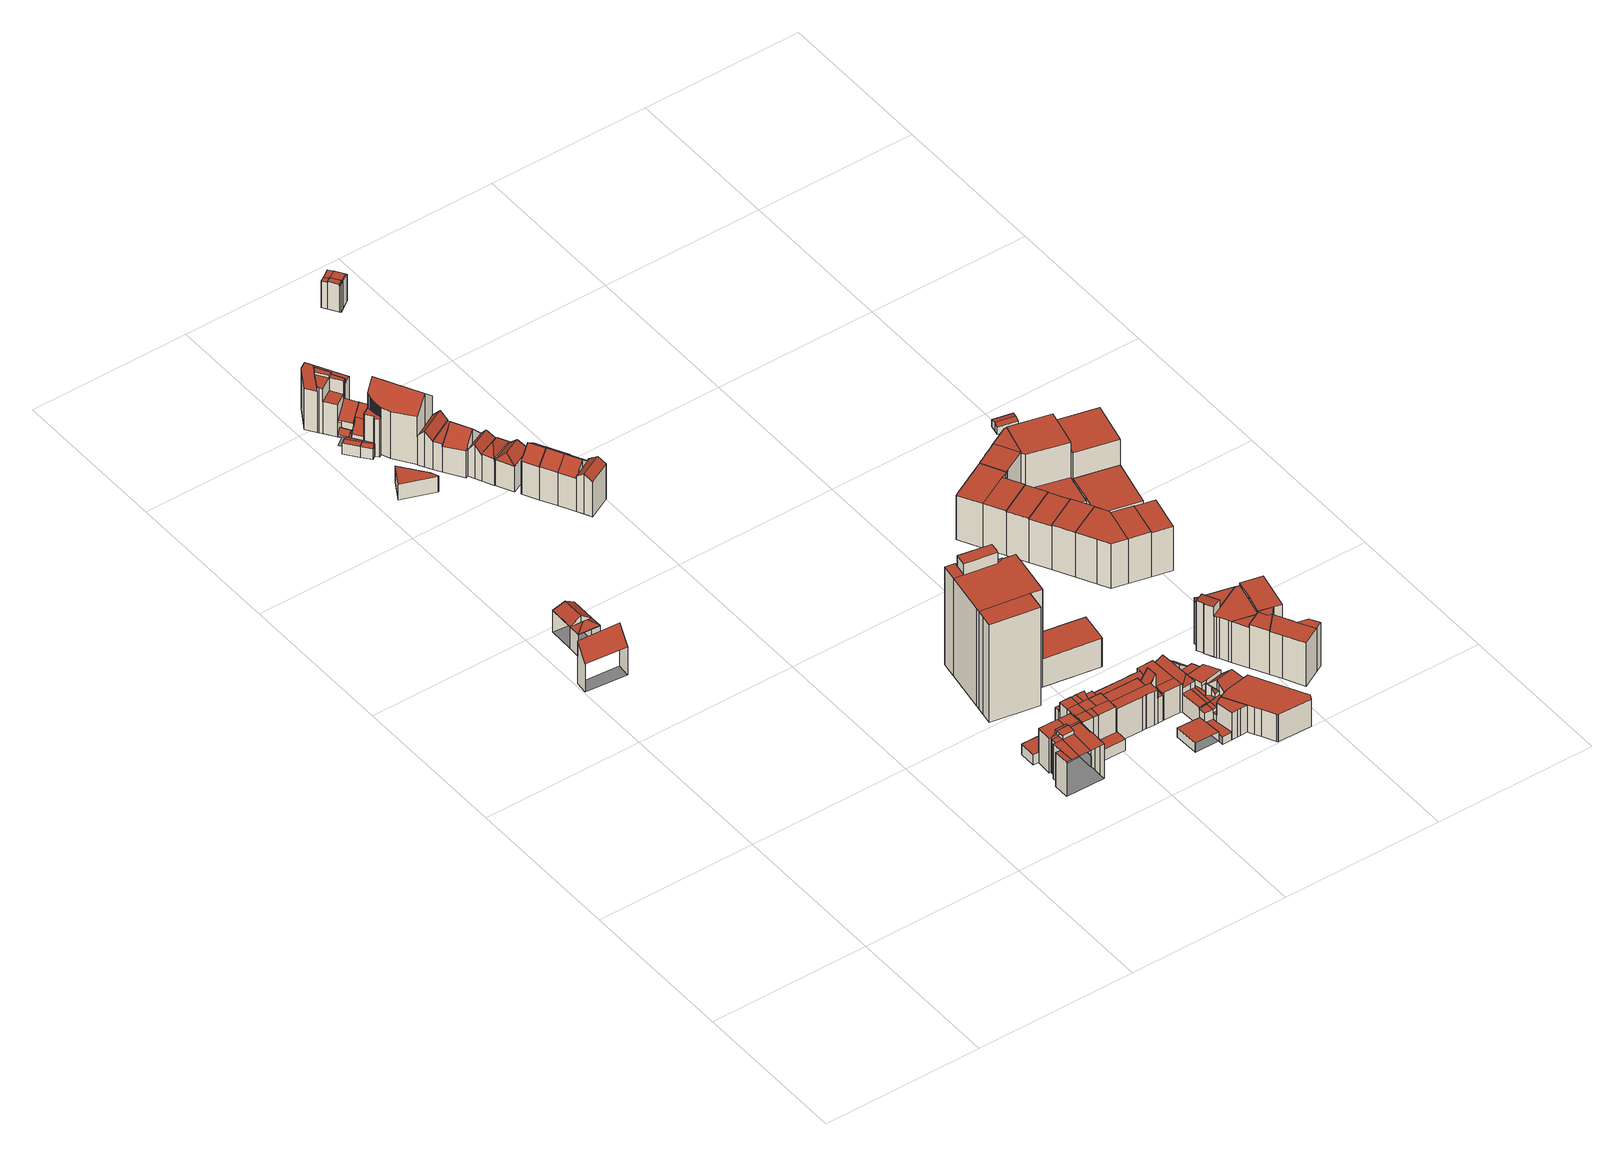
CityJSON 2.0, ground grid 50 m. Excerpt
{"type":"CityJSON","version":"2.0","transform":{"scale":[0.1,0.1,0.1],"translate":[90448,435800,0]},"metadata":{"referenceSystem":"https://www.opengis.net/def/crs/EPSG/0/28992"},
"CityObjects":{
"building1":{"type":"Building","attributes":{"TerrainHeight":1.39,"bron_tex":"UltraCAM-X 10cm juni 2008","voll_tex":"complete","bron_geo":"Lidar 15-30 punten - nov. 2008","status":"1","isWatertight":"0"},"geometry":[{"type":"MultiSurface","lod":"2","boundaries":[[[0,1,2,3]],[[4,5,6,7]],[[0,3,7,6]],[[3,2,8,9]],[[2,1,5,4]]],"semantics":{"surfaces":[{"type":"RoofSurface"},{"type":"GroundSurface"},{"type":"WallSurface"}],"values":[0,1,2,2,2]}}]},
"building2":{"type":"Building","attributes":{"TerrainHeight":1.4,"bron_tex":"UltraCAM-X 10cm juni 2008","voll_tex":"complete","bron_geo":"Lidar 15-30 punten - nov. 2008","status":"1","isWatertight":"0"},"geometry":[{"type":"MultiSurface","lod":"2","boundaries":[[[10,11,12]],[[13,14,15,16]],[[17,18,10,12]],[[19,18,17]],[[19,11,10,18]],[[20,16,15]],[[20,17,13,16]],[[21,22,23,24,25]],[[12,11,23,26]],[[15,14,26,22]],[[27,13,28]],[[27,12,14]],[[19,17,25,24]],[[11,19,29,30]],[[20,15,22,21]],[[17,20,31,32]],[[13,17,28]]],"semantics":{"surfaces":[{"type":"RoofSurface"},{"type":"GroundSurface"},{"type":"WallSurface"}],"values":[0,0,0,0,0,0,0,1,2,2,2,2,2,2,2,2,2]}}]},
"building3":{"type":"Building","attributes":{"TerrainHeight":1.62,"bron_tex":"UltraCAM-X 10cm juni 2008","voll_tex":"complete","bron_geo":"Lidar 15-30 punten - nov. 2008","status":"1","isWatertight":"1"},"geometry":[{"type":"MultiSurface","lod":"2","boundaries":[[[33,34,35,36,37]],[[38,39,40,41,42]],[[33,37,38,42]],[[37,36,39,38]],[[36,35,40,39]],[[35,34,41,40]],[[34,33,42,41]]],"semantics":{"surfaces":[{"type":"RoofSurface"},{"type":"GroundSurface"},{"type":"WallSurface"}],"values":[0,1,2,2,2,2,2]}}]},
"building4":{"type":"Building","attributes":{"TerrainHeight":2.07,"bron_tex":"UltraCAM-X 10cm juni 2008","voll_tex":"complete","bron_geo":"Lidar 15-30 punten - nov. 2008","status":"1","isWatertight":"0"},"geometry":[{"type":"MultiSurface","lod":"2","boundaries":[[[43,44,45,46,47,48]],[[44,49,50,45]],[[51,52,53,54,55]],[[44,43,56,57]],[[48,47,58,52]],[[47,46,53,58]],[[49,44,57,59]],[[50,49,55,54]]],"semantics":{"surfaces":[{"type":"RoofSurface"},{"type":"GroundSurface"},{"type":"WallSurface"}],"values":[0,0,1,2,2,2,2,2]}}]},
"building5":{"type":"Building","attributes":{"TerrainHeight":2.02,"bron_tex":"UltraCAM-X 10cm juni 2008","voll_tex":"complete","bron_geo":"Lidar 15-30 punten - nov. 2008","status":"1","isWatertight":"0"},"geometry":[{"type":"MultiSurface","lod":"2","boundaries":[[[60,61,62,63,64,65]],[[61,50,66,62]],[[54,53,67,68,69,70]],[[61,60,46,45]],[[63,62,71,69]],[[61,45,50]],[[62,66,70,71]],[[66,50,54,70]]],"semantics":{"surfaces":[{"type":"RoofSurface"},{"type":"GroundSurface"},{"type":"WallSurface"}],"values":[0,0,1,2,2,2,2,2]}}]},
"building6":{"type":"Building","attributes":{"TerrainHeight":2.91,"bron_tex":"UltraCAM-X 10cm juni 2008","voll_tex":"complete","bron_geo":"Lidar 15-30 punten - nov. 2008","status":"1","isWatertight":"0"},"geometry":[{"type":"MultiSurface","lod":"2","boundaries":[[[72,73,74,75,76]],[[77,78,79,80]],[[81,82,83,84,85]],[[86,87,88,89,90,91,92]],[[88,93,94,89]],[[95,96,97,98]],[[99,100,101,102,103,104]],[[86,92,103,102]],[[92,91,104,103]],[[91,90,99,104]],[[90,89,105,99]],[[87,86,102,106]],[[89,94,100,105]],[[94,93,107,100]],[[76,75,93,108]],[[75,74,109,107]],[[74,73,110,109]],[[73,72,98,97]],[[77,80,88,111]],[[80,79,108,88]],[[79,78,72,76]],[[78,77,85,84]],[[81,85,111,87]],[[84,83,95,98]],[[83,82,112,113]],[[82,81,106,112]],[[97,96,101,110]],[[96,95,113,101]]],"semantics":{"surfaces":[{"type":"RoofSurface"},{"type":"GroundSurface"},{"type":"WallSurface"}],"values":[0,0,0,0,0,0,1,2,2,2,2,2,2,2,2,2,2,2,2,2,2,2,2,2,2,2,2,2]}}]},
"building7":{"type":"Building","attributes":{"TerrainHeight":2.51,"bron_tex":"UltraCAM-X 10cm juni 2008","voll_tex":"complete","bron_geo":"Lidar 15-30 punten - nov. 2008","status":"1","isWatertight":"0"},"geometry":[{"type":"MultiSurface","lod":"2","boundaries":[[[114,115,116,117,118]],[[118,117,119,120]],[[121,122,123,124,125,126]],[[122,127,128,129,123]],[[101,100,130,52,51,131,132]],[[116,115,43,48]],[[115,114,133,56]],[[122,121,109,134]],[[121,126,107,109]],[[126,125,100,107]],[[125,124,130,100]],[[127,122,134,101]],[[129,128,120,119]],[[128,127,135,136]]],"semantics":{"surfaces":[{"type":"RoofSurface"},{"type":"GroundSurface"},{"type":"WallSurface"}],"values":[0,0,0,0,1,2,2,2,2,2,2,2,2,2]}}]},
"building8":{"type":"Building","attributes":{"TerrainHeight":2.32,"bron_tex":"UltraCAM-X 10cm juni 2008","voll_tex":"complete","bron_geo":"Lidar 15-30 punten - nov. 2008","status":"1","isWatertight":"0"},"geometry":[{"type":"MultiSurface","lod":"2","boundaries":[[[137,138,139,140]],[[141,137,140,142]],[[143,144,145,146,147]],[[148,143,147,149]],[[150,151,152,153]],[[130,154,53,52]],[[155,153,142,140]],[[150,155,140,139]],[[153,152,146,145]],[[152,151,53,156]],[[151,150,58,53]],[[138,137,117,116]],[[139,138,52,58]],[[137,141,119,117]],[[144,143,123,129]],[[147,146,156,157]],[[145,144,141,142]],[[143,148,124,123]],[[148,149,154,130]],[[149,147,157,154]]],"semantics":{"surfaces":[{"type":"RoofSurface"},{"type":"GroundSurface"},{"type":"WallSurface"}],"values":[0,0,0,0,0,1,2,2,2,2,2,2,2,2,2,2,2,2,2,2]}}]},
"building9":{"type":"Building","attributes":{"TerrainHeight":1.61,"bron_tex":"UltraCAM-X 10cm juni 2008","voll_tex":"complete","bron_geo":"Lidar 15-30 punten - nov. 2008","status":"1","isWatertight":"0"},"geometry":[{"type":"MultiSurface","lod":"2","boundaries":[[[158,159,160,161,162,163,164,165,166,167,168,169,170,171,172,173,174,175,176,177,178,179,180,181]],[[182,178,177,183]],[[184,185,186,187,188,189,190,191,192,193,194,195,196,197,198,199,200,201,202,203,204,205,206,207,208]],[[53,154,209,210,211,212,213,69,68,67]],[[158,181,207,206]],[[181,180,208,207]],[[180,179,184,208]],[[179,178,214,156]],[[177,176,215,216]],[[176,175,211,210]],[[175,174,212,211]],[[174,173,191,190]],[[173,172,192,191]],[[172,171,193,192]],[[171,170,194,193]],[[170,169,195,194]],[[169,168,196,195]],[[168,167,197,196]],[[167,166,198,197]],[[166,165,199,198]],[[165,164,200,199]],[[164,163,201,200]],[[163,162,202,201]],[[162,161,203,202]],[[161,160,204,203]],[[160,159,205,204]],[[159,158,206,205]],[[178,182,154,214]],[[182,183,209,154]],[[183,177,216,217]],[[185,184,156,53]],[[190,189,213,212]],[[189,188,69,213]],[[188,187,64,63]],[[187,186,65,64]],[[186,185,60,65]]],"semantics":{"surfaces":[{"type":"RoofSurface"},{"type":"GroundSurface"},{"type":"WallSurface"}],"values":[0,0,0,1,2,2,2,2,2,2,2,2,2,2,2,2,2,2,2,2,2,2,2,2,2,2,2,2,2,2,2,2,2,2,2,2]}}]},
"building10":{"type":"Building","attributes":{"TerrainHeight":1.84,"bron_tex":"UltraCAM-X 10cm juni 2008","voll_tex":"complete","bron_geo":"Lidar 15-30 punten - nov. 2008","status":"1","isWatertight":"0"},"geometry":[{"type":"MultiSurface","lod":"2","boundaries":[[[218,219,220,221]],[[222,221,223,224]],[[225,226,218,221,222,227]],[[228,226,229,230]],[[224,223,231,232]],[[233,234,235,236,237,238,239,240,241]],[[242,243,244,245]],[[246,247,248,249,250,251,252,253,254,255,256,257]],[[222,224,258,254]],[[225,227,253,252]],[[227,222,254,253]],[[225,229,226]],[[228,230,251,250]],[[230,229,252,251]],[[224,232,255,258]],[[233,241,220,219]],[[240,239,259,260]],[[239,238,261,259]],[[238,237,262,261]],[[237,236,247,246]],[[236,235,248,247]],[[235,234,249,248]],[[263,245,231,223]],[[242,263,223,221]],[[245,244,264,265]],[[244,243,241,240]],[[243,242,221,220]]],"semantics":{"surfaces":[{"type":"RoofSurface"},{"type":"GroundSurface"},{"type":"WallSurface"}],"values":[0,0,0,0,0,0,0,1,2,2,2,2,2,2,2,2,2,2,2,2,2,2,2,2,2,2,2]}}]},
"building11":{"type":"Building","attributes":{"TerrainHeight":1.5,"bron_tex":"UltraCAM-X 10cm juni 2008","voll_tex":"complete","bron_geo":"Lidar 15-30 punten - nov. 2008","status":"1","isWatertight":"0"},"geometry":[{"type":"MultiSurface","lod":"2","boundaries":[[[266,267,268,269]],[[215,270,266,269,217]],[[210,209,271,272,273]],[[269,268,271,274]],[[268,267,275,276]],[[267,266,277,272]],[[217,269,274,209]],[[266,270,273,277]],[[270,215,210,273]]],"semantics":{"surfaces":[{"type":"RoofSurface"},{"type":"GroundSurface"},{"type":"WallSurface"}],"values":[0,0,1,2,2,2,2,2,2]}}]},
"building12":{"type":"Building","attributes":{"TerrainHeight":1.46,"bron_tex":"UltraCAM-X 10cm juni 2008","voll_tex":"complete","bron_geo":"Lidar 15-30 punten - nov. 2008","status":"1","isWatertight":"0"},"geometry":[{"type":"MultiSurface","lod":"2","boundaries":[[[275,278,279,276]],[[272,271,280,281]],[[276,279,280,271]],[[279,282,283]],[[284,278,285]],[[278,275,272,281]]],"semantics":{"surfaces":[{"type":"RoofSurface"},{"type":"GroundSurface"},{"type":"WallSurface"}],"values":[0,1,2,2,2,2]}}]},
"building13":{"type":"Building","attributes":{"TerrainHeight":1.43,"bron_tex":"UltraCAM-X 10cm juni 2008","voll_tex":"complete","bron_geo":"Lidar 15-30 punten - nov. 2008","status":"1","isWatertight":"0"},"geometry":[{"type":"MultiSurface","lod":"2","boundaries":[[[286,287,288,283]],[[285,289,290,287,286]],[[281,280,291,292,293]],[[286,282,294]],[[283,288,291,280]],[[288,287,295,296]],[[284,286,294]],[[287,290,297,295]],[[290,289,293,292]],[[289,285,281,293]]],"semantics":{"surfaces":[{"type":"RoofSurface"},{"type":"GroundSurface"},{"type":"WallSurface"}],"values":[0,0,1,2,2,2,2,2,2,2]}}]},
"building14":{"type":"Building","attributes":{"TerrainHeight":1.45,"bron_tex":"UltraCAM-X 10cm juni 2008","voll_tex":"complete","bron_geo":"Lidar 15-30 punten - nov. 2008","status":"1","isWatertight":"0"},"geometry":[{"type":"MultiSurface","lod":"2","boundaries":[[[296,298,299]],[[297,300,298,296]],[[300,301,299,298]],[[292,291,302,303]],[[296,299,302,291]],[[300,297,292,304]],[[301,300,304,303]]],"semantics":{"surfaces":[{"type":"RoofSurface"},{"type":"GroundSurface"},{"type":"WallSurface"}],"values":[0,0,0,1,2,2,2]}}]},
"building15":{"type":"Building","attributes":{"TerrainHeight":1.38,"bron_tex":"UltraCAM-X 10cm juni 2008","voll_tex":"complete","bron_geo":"Lidar 15-30 punten - nov. 2008","status":"1","isWatertight":"0"},"geometry":[{"type":"MultiSurface","lod":"2","boundaries":[[[305,306,307,299]],[[308,309,307,306]],[[307,309,299]],[[305,308,306]],[[303,302,310,311]],[[305,299,301]],[[309,308,312,313]],[[299,309,310,302]],[[308,305,303,311]]],"semantics":{"surfaces":[{"type":"RoofSurface"},{"type":"GroundSurface"},{"type":"WallSurface"}],"values":[0,0,0,0,1,2,2,2,2]}}]},
"building16":{"type":"Building","attributes":{"TerrainHeight":1.34,"bron_tex":"UltraCAM-X 10cm juni 2008","voll_tex":"complete","bron_geo":"Lidar 15-30 punten - nov. 2008","status":"1","isWatertight":"0"},"geometry":[{"type":"MultiSurface","lod":"2","boundaries":[[[313,314,315]],[[312,316,317,314,313]],[[317,318,319,315,314]],[[316,318,317]],[[311,310,320,321,322,323]],[[313,315,320,310]],[[316,312,311,323]],[[315,319,321,320]],[[319,318,322,321]],[[318,316,323,322]]],"semantics":{"surfaces":[{"type":"RoofSurface"},{"type":"GroundSurface"},{"type":"WallSurface"}],"values":[0,0,0,0,1,2,2,2,2,2]}}]},
"building17":{"type":"Building","attributes":{"TerrainHeight":1.31,"bron_tex":"UltraCAM-X 10cm juni 2008","voll_tex":"complete","bron_geo":"Lidar 15-30 punten - nov. 2008","status":"1","isWatertight":"0"},"geometry":[{"type":"MultiSurface","lod":"2","boundaries":[[[324,325,326,327,328]],[[325,329,330,326]],[[331,332,333,334,335]],[[325,324,332,336]],[[324,328,333,332]],[[328,327,334,333]],[[329,325,336,331]],[[330,329,331,335]]],"semantics":{"surfaces":[{"type":"RoofSurface"},{"type":"GroundSurface"},{"type":"WallSurface"}],"values":[0,0,1,2,2,2,2,2]}}]},
"building18":{"type":"Building","attributes":{"TerrainHeight":1.27,"bron_tex":"UltraCAM-X 10cm juni 2008","voll_tex":"complete","bron_geo":"Lidar 15-30 punten - nov. 2008","status":"1","isWatertight":"0"},"geometry":[{"type":"MultiSurface","lod":"2","boundaries":[[[337,338,339,340]],[[338,341,342,339]],[[335,334,343,344]],[[338,337,327,326]],[[337,340,343,334]],[[340,339,345]],[[341,338,326,330]],[[342,341,335,344]]],"semantics":{"surfaces":[{"type":"RoofSurface"},{"type":"GroundSurface"},{"type":"WallSurface"}],"values":[0,0,1,2,2,2,2,2]}}]},
"building19":{"type":"Building","attributes":{"TerrainHeight":1.89,"bron_tex":"UltraCAM-X 10cm juni 2008","voll_tex":"complete","bron_geo":"Lidar 15-30 punten - nov. 2008","status":"1","isWatertight":"0"},"geometry":[{"type":"MultiSurface","lod":"2","boundaries":[[[346,347,348,349]],[[350,351,352,346]],[[353,354,355,356,357]],[[352,358,359,346]],[[360,348,361,362]],[[363,364,350,346,349]],[[365,366,367,368]],[[369,363,349,370]],[[371,372,373,374,375]],[[358,376,377,347,359]],[[347,377,378,348]],[[379,232,380,381,382,383]],[[381,384,385,382]],[[232,231,380]],[[386,387,388,389,390,391]],[[260,259,261,262,392,384,381]],[[393,394,395,396,397,398,399,400]],[[401,402,403,404,405,406]],[[265,264,407,408]],[[409,410,411,412,413,246,257,256,255,414,415,416,417,418,419,420,421,422,423,424,425,426,427,428]],[[349,360,366,365]],[[352,351,406,429]],[[430,350,431,384]],[[351,430,384,392]],[[353,357,422,421]],[[357,356,432,422]],[[354,353,396,433]],[[358,352,429,434]],[[360,362,367,366]],[[362,361,426,425]],[[361,348,386,391]],[[350,364,385,431]],[[364,363,435,395]],[[368,367,372,371]],[[369,370,355,354]],[[370,349,365,368]],[[363,369,433,435]],[[371,375,356,355]],[[375,374,423,432]],[[374,373,424,423]],[[373,372,425,424]],[[377,376,436,437]],[[376,358,434,405]],[[348,378,387,386]],[[378,377,437,438]],[[379,383,415,414]],[[383,382,439,394]],[[232,379,414,255]],[[382,385,395,439]],[[391,390,427,426]],[[390,389,428,427]],[[389,388,440,428]],[[388,387,441,442]],[[392,262,401,406]],[[393,400,417,416]],[[400,399,418,417]],[[399,398,419,418]],[[398,397,420,419]],[[397,396,421,420]],[[394,393,416,415]],[[405,404,411,410]],[[404,403,412,411]],[[403,402,413,412]],[[402,401,246,413]],[[265,408,380,231]],[[408,407,381,380]],[[407,264,260,381]]],"semantics":{"surfaces":[{"type":"RoofSurface"},{"type":"GroundSurface"},{"type":"WallSurface"}],"values":[0,0,0,0,0,0,0,0,0,0,0,0,0,0,0,0,0,0,0,1,2,2,2,2,2,2,2,2,2,2,2,2,2,2,2,2,2,2,2,2,2,2,2,2,2,2,2,2,2,2,2,2,2,2,2,2,2,2,2,2,2,2,2,2,2,2,2]}}]},
"building20":{"type":"Building","attributes":{"TerrainHeight":1.29,"bron_tex":"UltraCAM-X 10cm juni 2008","voll_tex":"complete","bron_geo":"Lidar 15-30 punten - nov. 2008","status":"1","isWatertight":"0"},"geometry":[{"type":"MultiSurface","lod":"2","boundaries":[[[345,339,443,444]],[[339,342,445,443]],[[344,343,446,447]],[[345,444,446,343]],[[448,443,449]],[[443,450,449]],[[445,342,344,447]]],"semantics":{"surfaces":[{"type":"RoofSurface"},{"type":"GroundSurface"},{"type":"WallSurface"}],"values":[0,0,1,2,2,2,2]}}]},
"building21":{"type":"Building","attributes":{"TerrainHeight":1.31,"bron_tex":"UltraCAM-X 10cm juni 2008","voll_tex":"complete","bron_geo":"Lidar 15-30 punten - nov. 2008","status":"1","isWatertight":"0"},"geometry":[{"type":"MultiSurface","lod":"2","boundaries":[[[451,452,453,454]],[[455,451,454,456]],[[447,446,457,458]],[[454,453,457,459]],[[453,452,458,457]],[[452,451,460,458]],[[448,456,444]],[[455,450,445]],[[456,454,459,446]],[[451,455,447,460]]],"semantics":{"surfaces":[{"type":"RoofSurface"},{"type":"GroundSurface"},{"type":"WallSurface"}],"values":[0,0,1,2,2,2,2,2,2,2]}}]},
"building22":{"type":"Building","attributes":{"TerrainHeight":1.83,"bron_tex":"UltraCAM-X 10cm juni 2008","voll_tex":"complete","bron_geo":"Lidar 15-30 punten - nov. 2008","status":"1","isWatertight":"0"},"geometry":[{"type":"MultiSurface","lod":"2","boundaries":[[[461,462,463,464,465,466]],[[467,468,469,470,471]],[[472,473,474,475,476,477]],[[476,475,478,479,480,481,482,483,484,485,486]],[[483,482,487,488]],[[485,484,489,490,491]],[[492,493,494,495]],[[496,497,498,499,500,501,502,503,504,505,506,507,508,509,510,511,512,513]],[[466,465,497,496]],[[465,464,498,497]],[[464,463,499,498]],[[463,462,500,499]],[[462,461,514,500]],[[467,471,489,484]],[[471,470,493,492]],[[470,469,509,515]],[[469,468,483,488]],[[468,467,484,483]],[[472,477,505,504]],[[477,476,516,505]],[[475,474,502,501]],[[474,473,503,502]],[[473,472,504,503]],[[476,486,506,516]],[[486,485,517,506]],[[482,481,512,511]],[[481,480,513,512]],[[480,479,496,513]],[[479,478,461,466]],[[478,475,501,514]],[[488,487,510,509]],[[487,482,511,510]],[[485,491,507,517]],[[491,490,518,507]],[[490,489,492,495]],[[495,494,508,518]],[[494,493,515,508]]],"semantics":{"surfaces":[{"type":"RoofSurface"},{"type":"GroundSurface"},{"type":"WallSurface"}],"values":[0,0,0,0,0,0,0,1,2,2,2,2,2,2,2,2,2,2,2,2,2,2,2,2,2,2,2,2,2,2,2,2,2,2,2,2,2]}}]},
"building23":{"type":"Building","attributes":{"TerrainHeight":2.77,"bron_tex":"UltraCAM-X 10cm juni 2008","voll_tex":"complete","bron_geo":"Lidar 15-30 punten - nov. 2008","status":"1","isWatertight":"0"},"geometry":[{"type":"MultiSurface","lod":"2","boundaries":[[[519,520,521,522]],[[523,524,525,526,527,528]],[[437,436,529,530,531,532,533,534,535,536]],[[442,441,537,528,527,538,539]],[[438,437,536,540]],[[541,542,543,544,545]],[[546,547,548,549,524,523]],[[550,551,552,553,554,555]],[[556,557,558,559,560,561,562,563,411,410,409,428,564,565,566,567,568,569]],[[527,526,569,568]],[[526,525,556,569]],[[525,524,570,571]],[[536,535,572,519]],[[535,534,541,545]],[[534,533,560,573]],[[533,532,561,560]],[[532,531,562,561]],[[531,530,563,562]],[[530,529,411,563]],[[529,436,410,411]],[[442,539,553,552]],[[539,538,567,566]],[[538,527,568,567]],[[574,537,522]],[[438,540,537,441]],[[540,536,519,522]],[[543,542,575,576]],[[542,541,573,575]],[[546,523,544,543]],[[524,549,577,570]],[[549,548,558,557]],[[548,547,559,558]],[[547,546,576,559]],[[550,555,564,428]],[[555,554,565,564]],[[554,553,566,565]],[[552,551,409,440]],[[551,550,428,409]],[[574,521,528]],[[521,520,523,528]],[[520,572,545,544]]],"semantics":{"surfaces":[{"type":"RoofSurface"},{"type":"GroundSurface"},{"type":"WallSurface"}],"values":[0,0,0,0,0,0,0,0,1,2,2,2,2,2,2,2,2,2,2,2,2,2,2,2,2,2,2,2,2,2,2,2,2,2,2,2,2,2,2,2,2]}}]},
"building24":{"type":"Building","attributes":{"TerrainHeight":2.91,"bron_tex":"UltraCAM-X 10cm juni 2008","voll_tex":"complete","bron_geo":"Lidar 15-30 punten - nov. 2008","status":"1","isWatertight":"0"},"geometry":[{"type":"MultiSurface","lod":"2","boundaries":[[[578,579,580,581,582]],[[583,584,585,586,587]],[[578,582,586,585]],[[582,581,587,586]],[[580,579,584,583]],[[579,578,585,584]]],"semantics":{"surfaces":[{"type":"RoofSurface"},{"type":"GroundSurface"},{"type":"WallSurface"}],"values":[0,1,2,2,2,2]}}]},
"building25":{"type":"Building","attributes":{"TerrainHeight":-0.12,"bron_tex":"UltraCAM-X 10cm juni 2008","voll_tex":"complete","bron_geo":"Lidar 15-30 punten - nov. 2008","status":"1","isWatertight":"0"},"geometry":[{"type":"MultiSurface","lod":"2","boundaries":[[[588,589,590,591]],[[592,593,594,595]],[[596,597,593,592]],[[598,599,600,601]],[[599,592,595,600]],[[602,603,599,598]],[[604,605,606,607]],[[588,591,599,603]],[[591,590,592,599]],[[590,589,596,592]],[[589,588,608,609]],[[595,594,607,610]],[[594,593,611,607]],[[593,597,604,611]],[[597,596,609,604]],[[598,601,606,612]],[[601,600,613,606]],[[600,595,610,613]],[[602,598,612,605]],[[603,602,605,608]]],"semantics":{"surfaces":[{"type":"RoofSurface"},{"type":"GroundSurface"},{"type":"WallSurface"}],"values":[0,0,0,0,0,0,1,2,2,2,2,2,2,2,2,2,2,2,2,2]}}]},
"building26":{"type":"Building","attributes":{"TerrainHeight":2.89,"bron_tex":"UltraCAM-X 10cm juni 2008","voll_tex":"complete","bron_geo":"Lidar 15-30 punten - nov. 2008","status":"1","isWatertight":"0"},"geometry":[{"type":"MultiSurface","lod":"2","boundaries":[[[577,614,615]],[[571,616,617]],[[616,615,614,618,617]],[[571,577,615,616]],[[619,620,621,622]],[[623,624,625,626]],[[556,627,628,629,630,557]],[[614,631,619,622]],[[631,577,623,626]],[[571,617,627,556]],[[617,618,628,627]],[[618,614,632,628]],[[622,621,629,632]],[[621,620,633,634]],[[626,625,620,619]],[[625,624,635,620]],[[624,623,557,630]]],"semantics":{"surfaces":[{"type":"RoofSurface"},{"type":"GroundSurface"},{"type":"WallSurface"}],"values":[0,0,0,0,0,0,1,2,2,2,2,2,2,2,2,2,2]}}]},
"building27":{"type":"Building","attributes":{"TerrainHeight":3.11,"bron_tex":"UltraCAM-X 10cm juni 2008","voll_tex":"complete","bron_geo":"Lidar 15-30 punten - nov. 2008","status":"1","isWatertight":"0"},"geometry":[{"type":"MultiSurface","lod":"2","boundaries":[[[636,637,638,639,640,641,642]],[[643,644,645,646,647,648]],[[649,650,651,652,653,654,655,656,657,658,659]],[[633,660,661,634]],[[662,663,664,665]],[[634,661,666,667,668,669]],[[670,671,672]],[[673,674,675,660,633]],[[635,676,620]],[[677,678,679,680,681,682,683,684,685,686,687,688,689,587,586,630,629,690,691,692]],[[693,648,694,671]],[[643,693,664,663]],[[647,646,686,685]],[[646,645,687,686]],[[645,644,695,687]],[[644,643,641,640]],[[696,659,667,666]],[[649,696,672,694]],[[659,658,697,698]],[[658,657,678,677]],[[657,656,679,678]],[[656,655,680,679]],[[655,654,681,680]],[[654,653,682,681]],[[653,652,683,682]],[[652,651,684,683]],[[651,650,685,684]],[[650,649,648,647]],[[640,639,688,695]],[[639,638,689,688]],[[637,636,699,587]],[[661,660,662,665]],[[665,664,671,670]],[[663,662,642,641]],[[666,661,670,672]],[[660,675,636,642]],[[675,674,586,699]],[[674,673,700,586]],[[620,676,673,633]],[[676,635,630,700]]],"semantics":{"surfaces":[{"type":"RoofSurface"},{"type":"GroundSurface"},{"type":"WallSurface"}],"values":[0,0,0,0,0,0,0,0,0,1,2,2,2,2,2,2,2,2,2,2,2,2,2,2,2,2,2,2,2,2,2,2,2,2,2,2,2,2,2,2]}}]},
"building28":{"type":"Building","attributes":{"TerrainHeight":3.33,"bron_tex":"UltraCAM-X 10cm juni 2008","voll_tex":"complete","bron_geo":"Lidar 15-30 punten - nov. 2008","status":"1","isWatertight":"0"},"geometry":[{"type":"MultiSurface","lod":"2","boundaries":[[[701,702,703]],[[618,704,705,706]],[[707,621,669,708]],[[628,709,710,711,690,629]],[[701,703,712,713]],[[703,702,714,715]],[[702,701,713,716]],[[717,621,634]],[[621,707,628,629]],[[618,706,718,719]],[[706,705,710,709]],[[720,704,721,722]],[[705,720,723,724]],[[704,618,707,708]]],"semantics":{"surfaces":[{"type":"RoofSurface"},{"type":"GroundSurface"},{"type":"WallSurface"}],"values":[0,0,0,1,2,2,2,2,2,2,2,2,2,2]}}]},
"building29":{"type":"Building","attributes":{"TerrainHeight":3.35,"bron_tex":"UltraCAM-X 10cm juni 2008","voll_tex":"complete","bron_geo":"Lidar 15-30 punten - nov. 2008","status":"1","isWatertight":"0"},"geometry":[{"type":"MultiSurface","lod":"2","boundaries":[[[725,726,727,728]],[[729,719,718,730]],[[627,731,709,628]],[[725,728,731,627]],[[728,727,732,731]],[[733,726,729]],[[726,725,627,734]],[[733,730,727]],[[730,718,709,732]],[[719,729,734,628]]],"semantics":{"surfaces":[{"type":"RoofSurface"},{"type":"GroundSurface"},{"type":"WallSurface"}],"values":[0,0,1,2,2,2,2,2,2,2]}}]},
"building30":{"type":"Building","attributes":{"TerrainHeight":3.61,"bron_tex":"UltraCAM-X 10cm juni 2008","voll_tex":"complete","bron_geo":"Lidar 15-30 punten - nov. 2008","status":"1","isWatertight":"0"},"geometry":[{"type":"MultiSurface","lod":"2","boundaries":[[[715,714,735,722]],[[714,736,735]],[[737,738,698,697,739]],[[722,721,715]],[[724,739,697]],[[724,723,737,739]],[[711,710,677,692,691,690]],[[722,740,723]],[[735,736,669,668]],[[736,714,716,669]],[[698,738,668,667]],[[738,737,741,735]],[[715,721,708,712]],[[724,697,677,710]],[[737,740,741]]],"semantics":{"surfaces":[{"type":"RoofSurface"},{"type":"GroundSurface"},{"type":"WallSurface"}],"values":[0,0,0,0,0,0,1,2,2,2,2,2,2,2,2]}}]},
"building31":{"type":"Building","attributes":{"TerrainHeight":0.64,"bron_tex":"UltraCAM-X 10cm juni 2008","voll_tex":"complete","bron_geo":"Lidar 15-30 punten - nov. 2008","status":"1","isWatertight":"0"},"geometry":[{"type":"MultiSurface","lod":"2","boundaries":[[[742,743,744,745,746,747,748,749,750,751]],[[752,753,754,755,756,757,758,759,760,761]],[[742,751,752,761]],[[751,750,753,752]],[[750,749,754,753]],[[749,748,755,754]],[[747,746,757,756]],[[746,745,758,757]],[[743,742,761,760]]],"semantics":{"surfaces":[{"type":"RoofSurface"},{"type":"GroundSurface"},{"type":"WallSurface"}],"values":[0,1,2,2,2,2,2,2,2]}}]},
"building32":{"type":"Building","attributes":{"TerrainHeight":0.58,"bron_tex":"UltraCAM-X 10cm juni 2008","voll_tex":"complete","bron_geo":"Lidar 15-30 punten - nov. 2008","status":"1","isWatertight":"0"},"geometry":[{"type":"MultiSurface","lod":"2","boundaries":[[[743,762,763,745,744]],[[760,759,758,764,765]],[[745,763,764,758]],[[763,762,766,767]],[[762,743,760,765]]],"semantics":{"surfaces":[{"type":"RoofSurface"},{"type":"GroundSurface"},{"type":"WallSurface"}],"values":[0,1,2,2,2]}}]},
"building33":{"type":"Building","attributes":{"TerrainHeight":2.35,"bron_tex":"UltraCAM-X 10cm juni 2008","voll_tex":"complete","bron_geo":"Lidar 15-30 punten - nov. 2008","status":"1","isWatertight":"0"},"geometry":[{"type":"MultiSurface","lod":"2","boundaries":[[[768,769,770,771,772,773]],[[774,775,776,777,778]],[[779,780,781,782,783,784,785,786,787,788]],[[789,790,791,792]],[[793,794,795,796,797,798,799,800]],[[801,802,803,804,805,806,807,808,809,810,811,812,813,814,815,816]],[[793,800,811,810]],[[800,799,812,811]],[[799,798,771,770]],[[798,797,776,775]],[[797,796,779,788]],[[796,795,808,817]],[[795,794,809,808]],[[794,793,810,809]],[[768,773,815,814]],[[773,772,818,815]],[[772,771,775,774]],[[770,769,813,812]],[[769,768,814,813]],[[774,778,816,818]],[[778,777,819,816]],[[777,776,788,787]],[[787,786,801,819]],[[784,783,789,792]],[[783,782,805,820]],[[782,781,806,805]],[[781,780,807,806]],[[780,779,817,807]],[[790,789,820,804]]],"semantics":{"surfaces":[{"type":"RoofSurface"},{"type":"GroundSurface"},{"type":"WallSurface"}],"values":[0,0,0,0,0,1,2,2,2,2,2,2,2,2,2,2,2,2,2,2,2,2,2,2,2,2,2,2,2]}}]},
"building34":{"type":"Building","attributes":{"TerrainHeight":0.71,"bron_tex":"UltraCAM-X 10cm juni 2008","voll_tex":"complete","bron_geo":"Lidar 15-30 punten - nov. 2008","status":"1","isWatertight":"0"},"geometry":[{"type":"MultiSurface","lod":"2","boundaries":[[[767,766,821,822]],[[765,764,823,824]],[[767,822,823,764]],[[822,821,825,826]],[[821,766,765,824]]],"semantics":{"surfaces":[{"type":"RoofSurface"},{"type":"GroundSurface"},{"type":"WallSurface"}],"values":[0,1,2,2,2]}}]},
"building35":{"type":"Building","attributes":{"TerrainHeight":0.74,"bron_tex":"UltraCAM-X 10cm juni 2008","voll_tex":"complete","bron_geo":"Lidar 15-30 punten - nov. 2008","status":"1","isWatertight":"0"},"geometry":[{"type":"MultiSurface","lod":"2","boundaries":[[[826,825,827,828]],[[824,823,829,830]],[[826,828,829,823]],[[827,825,824,830]]],"semantics":{"surfaces":[{"type":"RoofSurface"},{"type":"GroundSurface"},{"type":"WallSurface"}],"values":[0,1,2,2]}}]},
"building36":{"type":"Building","attributes":{"TerrainHeight":1.4,"bron_tex":"UltraCAM-X 10cm juni 2008","voll_tex":"complete","bron_geo":"Lidar 15-30 punten - nov. 2008","status":"1","isWatertight":"0"},"geometry":[{"type":"MultiSurface","lod":"2","boundaries":[[[831,832,833,834,835,836,837]],[[835,834,838,839]],[[840,841,842,843,844]],[[845,846,847,848,849,804,803,850,851,852]],[[837,836,852,851]],[[836,835,845,852]],[[834,833,848,853]],[[833,832,849,848]],[[832,831,854,849]],[[835,839,846,845]],[[839,838,847,846]],[[838,834,853,847]],[[843,842,791,790]],[[840,844,831,837]],[[844,843,804,854]]],"semantics":{"surfaces":[{"type":"RoofSurface"},{"type":"GroundSurface"},{"type":"WallSurface"}],"values":[0,0,0,1,2,2,2,2,2,2,2,2,2,2,2]}}]},
"building37":{"type":"Building","attributes":{"TerrainHeight":0.47,"bron_tex":"UltraCAM-X 10cm juni 2008","voll_tex":"complete","bron_geo":"Lidar 15-30 punten - nov. 2008","status":"1","isWatertight":"0"},"geometry":[{"type":"MultiSurface","lod":"2","boundaries":[[[855,856,857,858]],[[830,829,859,860]],[[856,855,828,827]],[[855,858,859,829]],[[858,857,861,862]],[[857,856,830,860]]],"semantics":{"surfaces":[{"type":"RoofSurface"},{"type":"GroundSurface"},{"type":"WallSurface"}],"values":[0,1,2,2,2,2]}}]},
"building38":{"type":"Building","attributes":{"TerrainHeight":0.54,"bron_tex":"UltraCAM-X 10cm juni 2008","voll_tex":"complete","bron_geo":"Lidar 15-30 punten - nov. 2008","status":"1","isWatertight":"0"},"geometry":[{"type":"MultiSurface","lod":"2","boundaries":[[[862,861,863,864,865,866,867]],[[868,869,870,871,860,859,872]],[[862,867,872,859]],[[867,866,868,872]],[[865,864,870,869]],[[864,863,871,870]],[[863,861,860,871]]],"semantics":{"surfaces":[{"type":"RoofSurface"},{"type":"GroundSurface"},{"type":"WallSurface"}],"values":[0,1,2,2,2,2,2]}}]},
"building39":{"type":"Building","attributes":{"TerrainHeight":1.36,"bron_tex":"UltraCAM-X 10cm juni 2008","voll_tex":"complete","bron_geo":"Lidar 15-30 punten - nov. 2008","status":"1","isWatertight":"0"},"geometry":[{"type":"MultiSurface","lod":"2","boundaries":[[[873,874,875,876,877,878]],[[879,842,841,840,880]],[[801,881,882,883,851,850,803,802]],[[875,874,785,784]],[[874,873,786,785]],[[873,878,881,801]],[[877,876,883,882]],[[876,875,879,880]],[[842,879,792,791]],[[880,840,851,883]]],"semantics":{"surfaces":[{"type":"RoofSurface"},{"type":"GroundSurface"},{"type":"WallSurface"}],"values":[0,0,1,2,2,2,2,2,2,2]}}]},
"building40":{"type":"Building","attributes":{"TerrainHeight":0.53,"bron_tex":"UltraCAM-X 10cm juni 2008","voll_tex":"complete","bron_geo":"Lidar 15-30 punten - nov. 2008","status":"1","isWatertight":"0"},"geometry":[{"type":"MultiSurface","lod":"2","boundaries":[[[884,885,886,887,888,889,890,891,892,893]],[[755,894,895,896,897,898,899,900,901,756]],[[884,893,894,755]],[[893,892,895,894]],[[892,891,896,895]],[[891,890,897,896]],[[890,889,898,897]],[[887,886,901,900]],[[886,885,756,901]],[[885,884,748,747]]],"semantics":{"surfaces":[{"type":"RoofSurface"},{"type":"GroundSurface"},{"type":"WallSurface"}],"values":[0,1,2,2,2,2,2,2,2,2]}}]},
"building41":{"type":"Building","attributes":{"TerrainHeight":0.49,"bron_tex":"UltraCAM-X 10cm juni 2008","voll_tex":"complete","bron_geo":"Lidar 15-30 punten - nov. 2008","status":"1","isWatertight":"0"},"geometry":[{"type":"MultiSurface","lod":"2","boundaries":[[[902,903,904,905]],[[906,907,869,868]],[[903,902,866,865]],[[902,905,906,868]],[[905,904,908,909]],[[904,903,869,907]]],"semantics":{"surfaces":[{"type":"RoofSurface"},{"type":"GroundSurface"},{"type":"WallSurface"}],"values":[0,1,2,2,2,2]}}]},
"building42":{"type":"Building","attributes":{"TerrainHeight":0.66,"bron_tex":"UltraCAM-X 10cm juni 2008","voll_tex":"complete","bron_geo":"Lidar 15-30 punten - nov. 2008","status":"1","isWatertight":"0"},"geometry":[{"type":"MultiSurface","lod":"2","boundaries":[[[909,908,910,911]],[[906,912,913,907]],[[909,911,912,906]],[[910,908,907,913]]],"semantics":{"surfaces":[{"type":"RoofSurface"},{"type":"GroundSurface"},{"type":"WallSurface"}],"values":[0,1,2,2]}}]},
"building43":{"type":"Building","attributes":{"TerrainHeight":0.5,"bron_tex":"UltraCAM-X 10cm juni 2008","voll_tex":"complete","bron_geo":"Lidar 15-30 punten - nov. 2008","status":"1","isWatertight":"0"},"geometry":[{"type":"MultiSurface","lod":"2","boundaries":[[[914,915,916,917]],[[898,918,919,899]],[[914,917,918,898]],[[917,916,919,918]],[[920,915,888]],[[915,914,889,888]]],"semantics":{"surfaces":[{"type":"RoofSurface"},{"type":"GroundSurface"},{"type":"WallSurface"}],"values":[0,1,2,2,2,2]}}]},
"building44":{"type":"Building","attributes":{"TerrainHeight":0.37,"bron_tex":"UltraCAM-X 10cm juni 2008","voll_tex":"complete","bron_geo":"Lidar 15-30 punten - nov. 2008","status":"1","isWatertight":"0"},"geometry":[{"type":"MultiSurface","lod":"2","boundaries":[[[887,921,922,923,924,925,888]],[[926,927,928,929,930,931]],[[932,933,934,935,936,900,899,919,937,938]],[[926,931,936,935]],[[930,929,932,939]],[[929,928,933,932]],[[928,927,934,933]],[[927,926,935,934]],[[920,925,916]],[[925,924,937,919]],[[924,923,938,937]],[[923,922,939,938]],[[922,921,931,930]],[[921,887,900,936]]],"semantics":{"surfaces":[{"type":"RoofSurface"},{"type":"GroundSurface"},{"type":"WallSurface"}],"values":[0,0,1,2,2,2,2,2,2,2,2,2,2,2]}}]},
"building45":{"type":"Building","attributes":{"TerrainHeight":0.16,"bron_tex":"UltraCAM-X 10cm juni 2008","voll_tex":"complete","bron_geo":"Lidar 15-30 punten - nov. 2008","status":"1","isWatertight":"0"},"geometry":[{"type":"MultiSurface","lod":"2","boundaries":[[[940,941,942,943,944,945]],[[946,947,948,949,950]],[[937,951,952,953,954,933,932,938]],[[946,950,933,954]],[[950,949,955,933]],[[949,948,956,955]],[[948,947,953,956]],[[947,946,954,953]],[[940,945,939,955]],[[945,944,937,939]],[[944,943,951,937]],[[942,941,956,952]],[[941,940,955,956]]],"semantics":{"surfaces":[{"type":"RoofSurface"},{"type":"GroundSurface"},{"type":"WallSurface"}],"values":[0,0,1,2,2,2,2,2,2,2,2,2,2]}}]},
"building46":{"type":"Building","attributes":{"TerrainHeight":0.2,"bron_tex":"UltraCAM-X 10cm juni 2008","voll_tex":"complete","bron_geo":"Lidar 15-30 punten - nov. 2008","status":"1","isWatertight":"0"},"geometry":[{"type":"MultiSurface","lod":"2","boundaries":[[[957,958,959,960,961]],[[958,962,963,959]],[[964,965,966,967,968]],[[958,957,965,969]],[[957,961,966,965]],[[961,960,967,966]],[[960,959,970,967]],[[962,958,969,964]],[[959,963,968,970]],[[963,962,964,968]]],"semantics":{"surfaces":[{"type":"RoofSurface"},{"type":"GroundSurface"},{"type":"WallSurface"}],"values":[0,0,1,2,2,2,2,2,2,2]}}]}
},
"vertices":[
[6,1244,97],[135,1232,97],[138,1272,152],[9,1282,150],[138,1272,0],[135,1232,0],[6,1244,0],[9,1282,0],[138,1272,96],[9,1282,96],
[117,1383,96],[142,1362,76],[142,1399,77],[109,1402,101],[142,1399,76],[143,1478,76],[109,1472,101],[75,1405,76],[100,1384,96],[74,1367,78],[77,1484,77],[77,1484,0],[143,1478,0],[142,1362,0],[74,1367,0],[75,1405,0],[142,1399,0],[140,1400,77],[109,1402,77],[74,1367,75],[142,1362,74],[77,1484,76],[75,1405,75],
[60,2144,55],[164,2106,55],[166,2107,55],[154,2132,55],[97,2206,55],[97,2206,0],[154,2132,0],[166,2107,0],[164,2106,0],[60,2144,0],
[74,2392,37],[62,2384,42],[92,2345,42],[102,2351,38],[83,2379,37],[79,2385,37],[51,2377,38],[81,2338,38],[74,2392,0],[79,2385,0],[102,2351,0],[81,2338,0],[51,2377,0],[74,2392,35],[62,2384,40],[83,2379,0],[51,2377,36],
[102,2351,39],[92,2345,43],[112,2319,43],[113,2319,43],[111,2321,43],[118,2327,39],[102,2311,38],[118,2327,0],[111,2321,0],[113,2319,0],[102,2311,0],[112,2319,0],
[96,2496,160],[118,2461,160],[123,2464,160],[126,2467,160],[107,2503,160],[74,2530,166],[96,2496,166],[107,2503,166],[84,2546,166],[48,2485,157],[51,2480,157],[57,2472,157],[96,2496,157],[74,2530,157],[28,2514,143],[48,2485,143],[84,2546,143],[101,2576,143],[97,2583,143],[90,2597,143],[70,2584,143],[126,2467,143],[151,2482,143],[57,2472,113],[80,2437,113],[118,2461,113],[96,2496,113],[97,2583,0],[151,2482,0],[80,2437,0],[28,2514,0],[70,2584,0],[90,2597,0],[101,2576,0],[48,2485,0],[126,2467,0],[107,2503,143],[123,2464,0],[118,2461,0],[74,2530,143],[51,2480,0],[57,2472,0],
[62,2410,38],[74,2392,38],[79,2385,39],[91,2392,50],[74,2420,50],[103,2400,38],[86,2428,38],[123,2464,95],[117,2461,102],[138,2421,102],[173,2442,63],[151,2482,63],[126,2467,91],[80,2437,59],[86,2428,60],[103,2400,62],[173,2442,0],[62,2410,0],[86,2428,0],[62,2410,34],[117,2461,0],[80,2437,53],[86,2428,53],
[91,2392,52],[79,2385,41],[83,2379,41],[95,2386,52],[103,2400,40],[107,2394,40],[138,2421,104],[103,2400,64],[107,2394,65],[125,2365,67],[158,2384,104],[173,2442,64],[193,2404,64],[83,2379,52],[102,2351,53],[125,2365,87],[107,2394,87],[193,2404,0],[95,2386,69],[125,2365,0],[158,2384,0],
[125,2357,179],[125,2354,178],[125,2352,177],[125,2349,176],[125,2346,175],[125,2344,174],[125,2341,173],[126,2338,172],[126,2336,171],[126,2333,170],[127,2331,169],[127,2328,168],[128,2325,168],[129,2323,167],[129,2320,166],[130,2318,166],[131,2315,165],[142,2288,163],[183,2226,169],[223,2247,215],[152,2381,215],[125,2365,183],[125,2362,182],[125,2360,181],[193,2404,168],[265,2269,168],[125,2365,132],[102,2351,132],[118,2327,132],[111,2321,132],[113,2319,132],[122,2308,132],[131,2315,132],[130,2318,132],[129,2320,132],[129,2323,132],[128,2325,132],[127,2328,132],[127,2331,132],[126,2333,132],[126,2336,132],[126,2338,132],[125,2341,132],[125,2344,132],[125,2346,132],[125,2349,132],[125,2352,132],[125,2354,132],[125,2357,132],[125,2360,132],[125,2362,132],[265,2269,0],[183,2226,0],[142,2288,0],[131,2315,0],[122,2308,0],[152,2381,0],[183,2226,100],[223,2247,100],[265,2269,100],
[816,161,121],[854,160,121],[857,239,121],[820,239,121],[798,239,121],[820,255,121],[799,256,121],[790,209,121],[793,162,121],[790,239,121],[776,162,121],[790,209,120],[777,210,120],[820,264,121],[799,263,121],[854,160,122],[897,159,122],[897,180,122],[898,203,122],[898,217,122],[895,218,122],[896,265,122],[857,264,122],[857,239,122],[820,239,134],[857,239,134],[857,264,134],[820,264,134],[898,217,0],[898,203,0],[897,180,0],[897,159,0],[776,162,0],[777,210,0],[790,209,0],[790,239,0],[798,239,0],[799,263,0],[896,265,0],[895,218,0],[799,256,0],[896,265,121],[857,264,121],[895,218,121],[898,217,121],[820,255,134],[857,264,133],[820,264,133],
[194,2207,125],[205,2187,100],[286,2230,100],[275,2249,125],[184,2224,103],[286,2230,0],[205,2187,0],[184,2224,0],[275,2249,0],[205,2187,98],[286,2230,97],[194,2207,0],
[219,2164,98],[299,2205,97],[299,2205,0],[219,2164,0],[296,2203,97],[299,2205,92],[227,2168,98],[219,2164,89],
[261,2185,140],[291,2126,140],[331,2146,91],[255,2107,95],[264,2112,106],[331,2146,0],[264,2112,0],[255,2107,0],[261,2185,97],[291,2126,91],[331,2146,89],[264,2112,91],
[332,2122,118],[351,2107,91],[273,2093,118],[282,2074,91],[351,2107,0],[282,2074,0],[273,2093,0],
[282,2074,94],[316,2069,122],[334,2077,122],[298,2040,93],[370,2072,93],[370,2072,0],[298,2040,0],[298,2040,88],[370,2072,89],
[374,2042,119],[397,2022,89],[299,2038,91],[321,2018,119],[325,1988,89],[374,2011,89],[397,2022,0],[374,2011,0],[325,1988,0],[299,2038,0],
[382,1996,136],[369,1989,149],[394,1942,149],[428,1959,116],[403,2007,117],[335,1971,116],[359,1924,116],[335,1971,0],[382,1996,0],[403,2007,0],[428,1959,0],[359,1924,0],[369,1989,0],
[428,1959,117],[394,1942,150],[418,1895,150],[452,1913,117],[359,1924,117],[384,1877,117],[452,1913,0],[384,1877,0],[452,1913,116],
[932,288,127],[965,287,127],[966,322,127],[933,322,127],[898,288,127],[899,256,127],[932,255,127],[897,363,95],[897,356,95],[933,355,95],[933,376,95],[897,376,95],[948,255,127],[949,287,127],[950,322,127],[976,354,127],[951,355,127],[898,323,127],[898,310,127],[933,322,126],[950,322,126],[951,355,126],[933,355,126],[897,356,127],[933,355,127],[933,355,104],[951,355,104],[951,362,104],[951,375,104],[933,376,104],[1004,253,127],[1005,286,127],[1005,321,127],[795,263,121],[820,272,121],[857,272,121],[857,311,121],[796,312,121],[899,272,121],[898,310,121],[966,322,105],[1005,321,105],[1006,361,105],[1005,361,105],[976,362,105],[976,354,105],[899,256,121],[779,312,36],[796,312,36],[898,310,36],[897,363,36],[872,363,36],[860,364,36],[847,364,36],[780,365,36],[898,217,38],[1008,216,38],[1009,238,38],[1009,253,38],[1004,253,38],[899,256,38],[857,272,133],[820,272,133],[1006,362,0],[1004,253,0],[1009,253,0],[1009,238,0],[1008,216,0],[795,263,0],[796,312,0],[779,312,0],[780,365,0],[847,364,0],[860,364,0],[872,363,0],[897,363,0],[897,376,0],[951,375,0],[951,362,0],[951,355,0],[976,354,0],[976,362,0],[1005,361,0],[932,255,38],[899,272,127],[898,288,121],[933,376,0],[897,356,36],[948,255,38],[898,323,36],[1004,253,118],[1005,286,118],[1005,321,118],[857,311,36],[1006,361,0],[1005,321,96],[1006,361,96],
[443,1847,150],[477,1865,116],[409,1829,117],[477,1865,0],[409,1829,0],[469,1861,124],[443,1847,124],[416,1833,124],
[420,1808,142],[431,1786,124],[501,1822,124],[489,1843,142],[409,1829,124],[477,1865,124],[501,1822,0],[431,1786,0],[489,1843,0],[420,1808,0],
[981,545,100],[1154,517,100],[1155,517,100],[1156,517,100],[1170,610,100],[997,639,100],[849,714,383],[948,697,383],[951,711,383],[954,732,383],[855,750,383],[786,516,344],[935,490,344],[936,493,344],[945,551,344],[796,575,344],[792,551,344],[981,545,344],[997,639,344],[1007,698,344],[971,704,344],[970,704,344],[948,697,344],[849,714,344],[820,719,344],[798,588,344],[970,707,344],[951,711,344],[855,750,344],[858,764,344],[828,769,344],[855,750,245],[954,732,245],[956,747,245],[858,764,245],[997,639,0],[1170,610,0],[1156,517,0],[1155,517,0],[1154,517,0],[945,551,0],[936,493,0],[935,490,0],[786,516,0],[792,551,0],[798,588,0],[828,769,0],[956,747,0],[951,711,0],[970,707,0],[970,704,0],[971,704,0],[1007,698,0],[981,545,0],[954,732,0],[796,575,0],[820,719,0],[858,764,0],
[1123,284,87],[1157,284,138],[1157,318,138],[1124,319,87],[1157,284,96],[1216,283,96],[1212,371,96],[1161,371,96],[1161,358,96],[1157,318,96],[1009,253,118],[1091,252,118],[1103,252,118],[1105,252,118],[1129,251,118],[1139,251,118],[1140,284,118],[1123,284,118],[1124,319,96],[1132,359,96],[1107,359,96],[1124,319,118],[1139,251,89],[1142,251,89],[1156,251,89],[1157,284,89],[1140,284,89],[1156,251,96],[1161,251,96],[1213,250,96],[1218,249,96],[1005,361,67],[1006,362,67],[1006,361,67],[1107,359,67],[1107,372,67],[1005,374,67],[1212,371,0],[1218,249,0],[1213,250,0],[1161,251,0],[1129,251,0],[1105,252,0],[1103,252,0],[1091,252,0],[1005,374,0],[1107,372,0],[1107,359,0],[1132,359,0],[1161,358,0],[1161,371,0],[1216,283,82],[1212,371,82],[1140,284,113],[1139,251,0],[1129,319,96],[1142,251,0],[1156,251,0],[1218,249,82],
[1148,177,32],[1151,101,32],[1151,100,32],[1226,99,32],[1221,175,32],[1151,100,0],[1151,101,0],[1148,177,0],[1221,175,0],[1226,99,0],
[359,2859,97],[377,2831,97],[391,2840,97],[372,2868,97],[391,2840,94],[393,2837,94],[419,2854,94],[417,2857,94],[377,2831,94],[380,2827,94],[363,2882,94],[372,2868,94],[398,2885,94],[388,2899,94],[349,2873,94],[359,2859,94],[380,2827,0],[349,2873,0],[388,2899,0],[419,2854,0],[359,2859,0],[377,2831,0],[417,2857,0],[393,2837,0],[363,2882,0],[398,2885,0],
[1261,251,85],[1240,261,112],[1235,359,112],[1260,371,78],[1260,283,83],[1247,251,61],[1249,182,61],[1261,184,61],[1261,251,61],[1218,249,63],[1221,179,63],[1249,182,63],[1247,251,63],[1260,371,0],[1260,283,0],[1261,184,0],[1221,179,0],[1247,251,84],[1261,251,0],[1249,182,59],[1261,184,59],[1221,179,61],
[1222,156,25],[1226,99,25],[1227,83,25],[1257,83,25],[1259,83,25],[1250,141,25],[1250,155,25],[1250,141,94],[1259,83,94],[1277,83,94],[1287,83,94],[1308,83,94],[1272,151,94],[1272,151,95],[1308,83,95],[1318,64,95],[1328,46,95],[1348,7,95],[1350,4,95],[1352,4,95],[1456,2,95],[1465,17,95],[1380,178,95],[1300,164,95],[1250,155,59],[1261,155,59],[1250,155,48],[1250,141,48],[1261,146,48],[1261,155,48],[1281,155,60],[1300,164,62],[1295,190,62],[1280,187,61],[1261,155,34],[1261,146,34],[1281,155,34],[1221,177,59],[1221,175,59],[1222,156,59],[1221,177,61],[1380,178,0],[1465,17,0],[1456,2,0],[1352,4,0],[1350,4,0],[1348,7,0],[1328,46,0],[1318,64,0],[1308,83,0],[1287,83,0],[1277,83,0],[1257,83,0],[1227,83,0],[1280,187,0],[1295,190,0],[1300,164,0],[1261,146,94],[1272,151,34],[1259,83,0],[1281,155,95],[1380,178,73],[1300,164,73],[1222,156,0],[1221,177,0],
[1265,209,104],[1278,201,92],[1274,221,92],[1272,235,83],[1343,247,83],[1318,292,83],[1260,283,61],[1272,235,61],[1318,292,0],[1343,247,0],[1272,235,0],[1274,221,61],[1265,209,61],[1278,201,89],[1274,221,89],[1278,201,61],[1279,187,61],[1318,292,72],[1260,283,72],[1287,237,83],[1272,235,74],[1287,237,74],[1287,237,68],[1343,247,68],
[1260,371,73],[1260,317,93],[1303,322,59],[1279,370,59],[1260,317,72],[1303,322,72],[1279,370,0],[1303,322,0],[1287,320,72],[1260,317,0],
[1295,190,74],[1280,187,74],[1294,198,108],[1295,190,99],[1350,208,108],[1288,231,74],[1294,198,74],
[1145,1147,156],[1181,1080,156],[1284,1133,156],[1285,1131,156],[1299,1138,156],[1305,1141,156],[1269,1212,156],[1264,1210,156],[1241,1197,156],[1161,1156,156],[1161,1156,0],[1241,1197,0],[1264,1210,0],[1269,1212,0],[1305,1141,0],[1299,1138,0],[1285,1131,0],[1284,1133,0],[1181,1080,0],[1145,1147,0],
[1213,1019,156],[1316,1073,156],[1316,1073,0],[1213,1019,0],[1213,1019,155],[1316,1073,155],
[1403,447,150],[1405,436,150],[1408,431,150],[1421,437,150],[1412,456,150],[1410,455,150],[1412,456,145],[1421,437,145],[1445,390,145],[1527,432,145],[1420,457,145],[1414,374,144],[1418,366,144],[1422,359,144],[1434,335,144],[1438,329,144],[1511,311,144],[1525,369,144],[1539,429,144],[1527,432,144],[1445,390,144],[1438,329,143],[1462,283,143],[1510,308,143],[1511,311,143],[1392,422,175],[1402,401,175],[1400,400,175],[1414,374,175],[1445,390,171],[1421,437,171],[1408,431,173],[1395,424,175],[1539,429,0],[1525,369,0],[1510,308,0],[1462,283,0],[1434,335,0],[1422,359,0],[1418,366,0],[1400,400,0],[1402,401,0],[1392,422,0],[1395,424,0],[1408,431,0],[1405,436,0],[1403,447,0],[1410,455,0],[1420,457,0],[1414,374,0],[1412,456,0],[1527,432,0],[1438,329,0],
[1244,961,155],[1347,1015,155],[1347,1015,0],[1244,961,0],[1244,961,154],[1347,1015,154],
[1276,903,154],[1378,956,154],[1378,956,0],[1276,903,0],
[1490,230,152],[1508,197,152],[1540,136,152],[1596,166,152],[1568,217,152],[1564,226,152],[1536,280,152],[1618,178,152],[1601,209,152],[1536,280,153],[1523,283,153],[1510,308,153],[1462,283,153],[1490,230,153],[1568,217,0],[1601,209,0],[1618,178,0],[1540,136,0],[1508,197,0],[1523,283,0],[1536,280,0],[1564,226,0],[1596,166,0],[1490,230,0],
[1378,956,157],[1276,903,157],[1308,843,157],[1410,895,157],[1410,895,0],[1308,843,0],[1308,843,156],[1410,895,156],
[1338,787,156],[1358,751,156],[1405,740,156],[1430,851,156],[1430,857,156],[1430,851,0],[1405,740,0],[1358,751,0],[1338,787,0],[1430,857,0],
[1539,429,154],[1525,369,154],[1511,311,154],[1555,300,154],[1578,295,154],[1605,414,154],[1511,311,153],[1555,300,153],[1605,414,0],[1578,295,0],[1555,300,0],
[1269,1212,157],[1305,1141,157],[1311,1144,157],[1380,1180,157],[1381,1180,157],[1344,1252,157],[1324,1241,157],[1304,1231,157],[1290,1223,157],[1271,1213,157],[1271,1213,0],[1290,1223,0],[1304,1231,0],[1324,1241,0],[1344,1252,0],[1381,1180,0],[1380,1180,0],[1311,1144,0],
[1430,851,157],[1405,740,157],[1469,725,157],[1494,836,157],[1494,836,0],[1469,725,0],[1469,725,155],[1494,836,155],
[1530,711,155],[1555,822,155],[1555,822,0],[1530,711,0],
[1344,1252,158],[1381,1180,158],[1408,1281,158],[1402,1282,158],[1402,1282,0],[1408,1281,0],[1389,1210,158],
[1387,1168,156],[1511,1136,156],[1513,1147,157],[1537,1251,160],[1408,1281,160],[1379,1137,32],[1425,1054,32],[1488,1038,32],[1509,1130,32],[1511,1136,32],[1387,1168,32],[1509,1130,0],[1488,1038,0],[1425,1054,0],[1379,1137,0],[1387,1168,0],[1537,1251,0],[1513,1147,0],[1511,1136,0],
[1506,1118,134],[1636,1088,134],[1639,1099,134],[1668,1220,135],[1537,1251,135],[1511,1136,134],[1471,968,44],[1601,938,44],[1636,1088,44],[1506,1118,44],[1488,1038,44],[1668,1220,0],[1639,1099,0],[1601,938,0],[1471,968,0],[1506,1118,0],[1636,1088,0],
[1485,1450,24],[1482,1434,27],[1542,1421,27],[1543,1422,26],[1546,1437,24],[1478,1417,24],[1538,1405,24],[1478,1417,0],[1485,1450,0],[1546,1437,0],[1543,1422,0],[1538,1405,0],[1482,1434,0],[1542,1421,0]
]}
